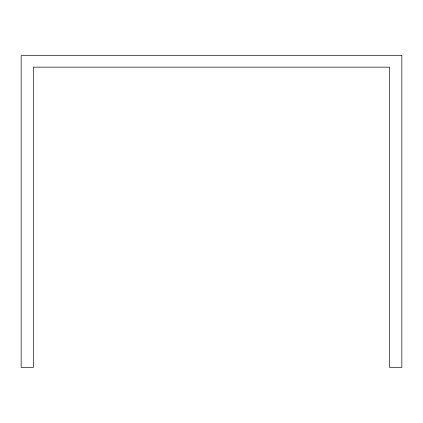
<?xml version="1.0" encoding="UTF-8"?>
<svg xmlns="http://www.w3.org/2000/svg" width="423" height="423" viewBox="0 0 423 423"><rect width="100%" height="100%" fill="white"/><g stroke="black" fill="none" stroke-linecap="round" stroke-linejoin="round"><path stroke-width="0.63" d="M401.85 55.593L21.15 55.593L21.15 367.407L33.433 367.407L33.433 67.141L389.567 67.141L389.567 367.407L401.85 367.407L401.85 55.593"/></g></svg>
